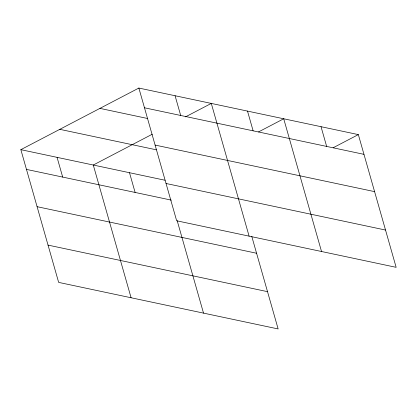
<?xml version="1.0" encoding="UTF-8"?>
<svg xmlns="http://www.w3.org/2000/svg" width="417" height="417" viewBox="0 0 417 417"><rect width="100%" height="100%" fill="white"/><g stroke="black" fill="none" stroke-linecap="round" stroke-linejoin="round"><path stroke-width="0.63" d="M251.795 236.465L278.139 328.945L58.656 282.392L20.85 149.667L138.861 88.055L358.344 134.608L396.15 267.333L176.667 220.781L138.861 88.055M152.283 134.222L93.278 165.028L131.089 297.754M185.518 116.869L211.289 103.416L249.095 236.142M258.519 131.934L283.716 118.777L321.528 251.503M333.141 147.764L358.344 134.608M144.48 107.789L363.963 154.342M99.918 108.384L147.566 118.491M155.103 145.074L374.586 191.632M59.793 129.333L156.365 149.818M20.85 149.667L165.075 180.259M166.049 183.49L385.527 230.048M26.474 169.401L171.33 200.129M37.092 206.686L256.575 253.244M48.038 245.107L267.516 291.66M321.033 126.695L326.652 146.43M247.505 111.099L253.124 130.834M175.077 95.733L180.697 115.473M177.173 220.635L203.517 313.12M129.494 172.711L135.113 192.445M57.066 157.35L62.686 177.084"/></g></svg>
